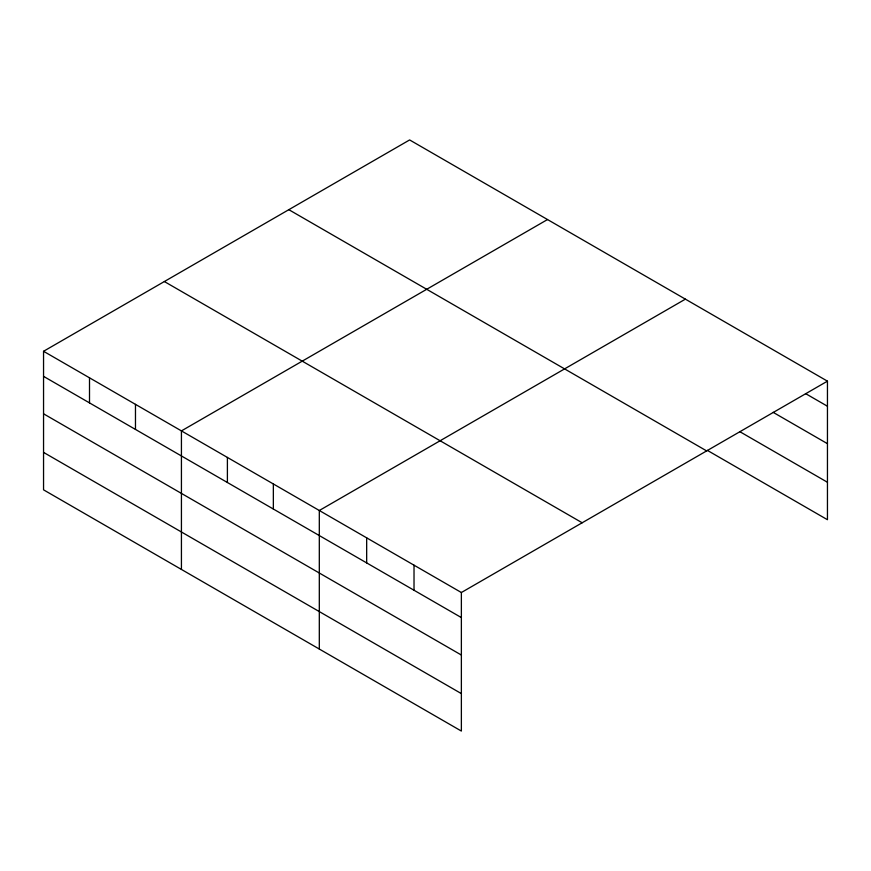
<?xml version="1.0" encoding="UTF-8"?>
<svg xmlns="http://www.w3.org/2000/svg" width="871" height="871" viewBox="0 0 871 871"><rect width="100%" height="100%" fill="white"/><g stroke="black" fill="none" stroke-linecap="round" stroke-linejoin="round"><path stroke-width="1.31" d="M707.339 450.361L827.45 519.715L827.45 381.16L409.631 139.937L43.55 351.285L43.55 489.84L461.369 731.063L461.369 592.52L43.55 351.285M547.511 219.546L181.429 430.895L181.429 569.438M685.39 299.145L319.309 510.504L319.309 649.047M461.369 592.52L827.45 381.16M805.501 393.561L827.45 406.234M773.165 412.342L827.45 443.677M739.675 431.581L827.45 482.262M288.824 209.682L706.642 450.906M164.358 281.54L582.176 522.774M43.55 376.359L461.369 617.583M43.55 413.801L461.369 655.036M43.55 452.387L461.369 693.61M414.019 565.181L414.019 590.244M366.669 537.843L366.669 562.906M273.352 483.96L273.352 509.034M227.396 457.427L227.396 482.49M135.473 404.362L135.473 429.425M89.506 377.829L89.506 402.892"/></g></svg>
